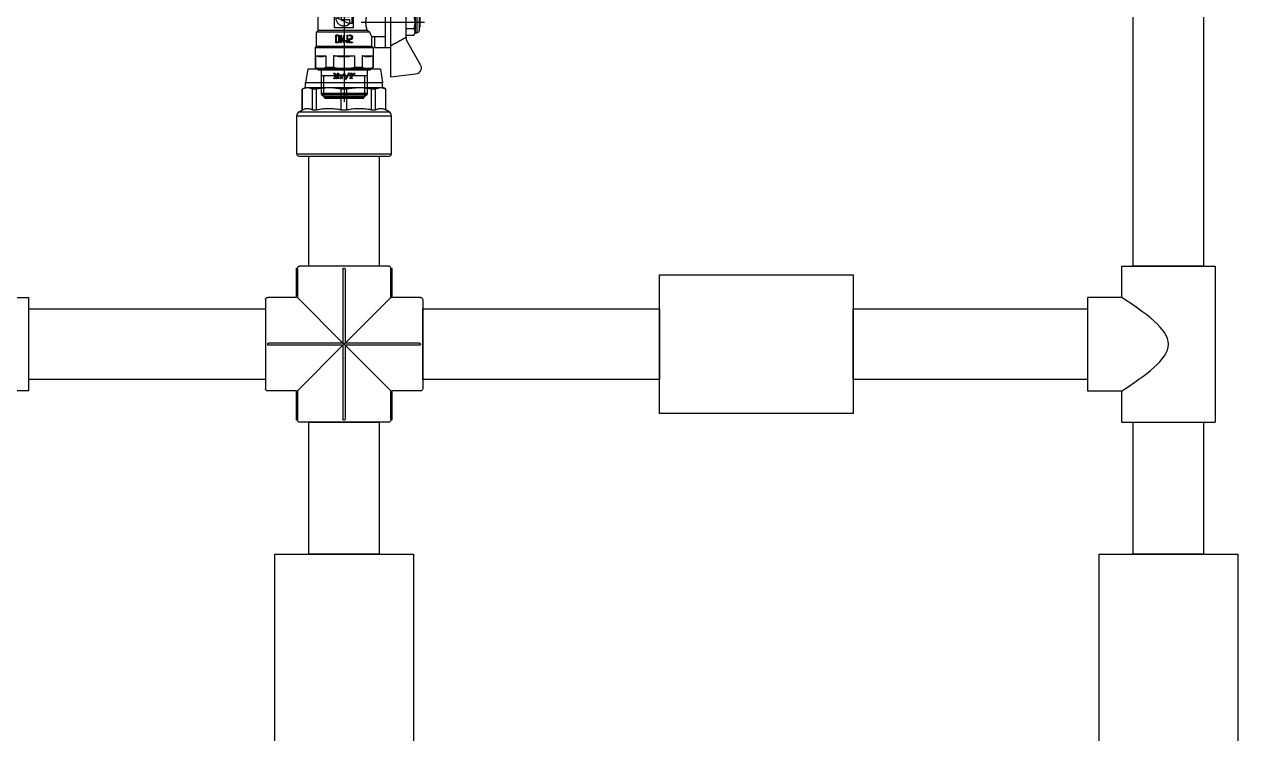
# Model space of a CAD drawing. Header units: millimetres. Extents: x -5247 to 64230, y -16204 to 29599.
# Drawn here: x 56159 to 56710, y 21059 to 21381 of the extents above; entities that cross this region are included whole.
import ezdxf

# ---------------------------------------------------------------- set-up
doc = ezdxf.new("R2010")
doc.units = ezdxf.units.MM
doc.linetypes.add('K5LT_BASIC', pattern=[0])
for name, color, linetype in [('ОВиК и Водоснабжение', 4, 'Continuous'), ('Системный слой', 7, 'Continuous'), ('Фитинги', 7, 'Continuous')]:
    doc.layers.add(name, color=color, linetype=linetype)

# ---------------------------------------------------------------- blocks, each defined once
blk = doc.blocks.new('VALTEC VTp.731.0.032')
at = {"layer": 'Фитинги', "linetype": 'ByBlock', "lineweight": -2}
for points in [[(-21.25, 56.75), (-21.25, 71), (21.25, 71), (21.25, 0)], [(-21.25, 56.75), (-36.75, 56.75), (-36.75, 14.25), (-21.25, 14.25)], [(-21.25, 56.75), (-36.75, 56.75), (-36.75, 14.25), (-21.25, 14.25)], [(-21.25, 0), (-21.25, 14.25)], [(-21.25, 0), (21.25, 0)]]:
    blk.add_lwpolyline(points, dxfattribs=at)
blk.add_spline([(-21.25, 14.25), (0, 35.5), (-21.25, 56.75)], degree=3, dxfattribs=at)
blk = doc.blocks.new('A$C2FDB5DA8')
at = {"layer": 'Фитинги', "color": 0, "linetype": 'Continuous', "extrusion": (2.22045e-16, 1, -2.22045e-16)}
for p, q in [((-21.75, 34.1), (-21.75, 21.25)), ((-21.35, 34.5), (-21.25, 34.5)), ((-21.24, 34.1), (-21.24, 21.24)), ((20.25, 35.5), (-20.25, 35.5)), ((-0.5, 34.1), (-0.5, 0.5)), ((-0.1, 34.5), (0.1, 34.5)), ((0.5, 34.1), (0.5, 0.5)), ((21.24, 21.24), (21.24, 34.1)), ((21.25, 34.5), (21.35, 34.5)), ((21.75, 34.1), (21.75, 21.25)), ((-35.75, 20.25), (-35.75, -20.25)), ((-21.75, 21.25), (-34.75, 21.25)), ((-0.5, 0.5), (-21.24, 21.24)), ((21.24, 21.24), (0.5, 0.5)), ((34.75, 21.25), (21.75, 21.25)), ((35.75, 20.25), (35.75, -20.25)), ((-34.75, -0.1), (-34.75, 0.1)), ((-0.5, 0.5), (-34.35, 0.5)), ((0, 0), (-0.5, 0.5)), ((-0.5, -0.5), (0, 0)), ((0.5, 0.5), (0, 0)), ((0, 0), (0.5, -0.5)), ((34.35, 0.5), (0.5, 0.5)), ((34.75, 0.1), (34.75, -0.1)), ((-0.5, -0.5), (-34.35, -0.5)), ((-21.24, -21.24), (-0.5, -0.5)), ((-0.5, -0.5), (-0.5, -34.1)), ((0.5, -0.5), (21.24, -21.24)), ((34.35, -0.5), (0.5, -0.5)), ((0.5, -0.5), (0.5, -34.1)), ((-21.75, -21.25), (-34.75, -21.25)), ((-21.75, -21.25), (-21.75, -34.1)), ((-21.24, -21.24), (-21.24, -34.1)), ((21.24, -34.1), (21.24, -21.24)), ((21.75, -21.25), (21.75, -34.1)), ((34.75, -21.25), (21.75, -21.25)), ((-21.25, -34.5), (-21.35, -34.5)), ((20.25, -35.5), (-20.25, -35.5)), ((0.1, -34.5), (-0.1, -34.5)), ((21.35, -34.5), (21.25, -34.5))]:
    blk.add_line(p, q, dxfattribs=at)
at = {"layer": 'Фитинги', "color": 0, "linetype": 'Continuous', "extrusion": (-4.93038e-32, -2.22045e-16, -1)}
for centre, radius, start, end in [((21.35, 34.1), 0.4, 0, 90), ((20.25, 34.5), 1, 0, 90), ((0.1, 34.1), 0.4, 0, 90), ((-0.1, 34.1), 0.4, 90, 180), ((-20.25, 34.5), 1, 90, 180), ((-21.35, 34.1), 0.4, 90, 180), ((34.75, 20.25), 1, 0, 90), ((-34.75, 20.25), 1, 90, 180), ((34.35, 0.1), 0.4, 0, 90), ((-34.35, 0.1), 0.4, 90, 180), ((34.35, -0.1), 0.4, 270, 360), ((-34.35, -0.1), 0.4, 180, 270), ((34.75, -20.25), 1, 270, 360), ((-34.75, -20.25), 1, 180, 270), ((21.35, -34.1), 0.4, 270, 0), ((20.25, -34.5), 1, 270, 0), ((0.1, -34.1), 0.4, 270, 0), ((-0.1, -34.1), 0.4, 180, 270), ((-20.25, -34.5), 1, 180, 270), ((-21.35, -34.1), 0.4, 180, 270)]:
    blk.add_arc(centre, radius, start, end, dxfattribs=at)
at = {"layer": 'Фитинги', "color": 0, "linetype": 'Continuous'}
for points, knots in [([(-21.24, 34.1), (-21.24, 34.15), (-21.24, 34.2), (-21.25, 34.3), (-21.25, 34.34), (-21.25, 34.42), (-21.25, 34.45), (-21.25, 34.49), (-21.25, 34.5), (-21.25, 34.5), (-21.25, 34.5), (-21.25, 34.5)], [0.00991207, 0.00991207, 0.00991207, 0.00991207, 0.02553681, 0.02553681, 0.04116226, 0.04116226, 0.0567881, 0.0567881, 0.06981237, 0.06981237, 0.07292445, 0.07292445, 0.07292445, 0.07292445]), ([(21.24, 34.1), (21.24, 34.15), (21.24, 34.2), (21.25, 34.3), (21.25, 34.34), (21.25, 34.42), (21.25, 34.45), (21.25, 34.49), (21.25, 34.5), (21.25, 34.5), (21.25, 34.5), (21.25, 34.5)], [0.07292445, 0.07292445, 0.07292445, 0.07292445, 0.08854919, 0.08854919, 0.10417464, 0.10417464, 0.11980048, 0.11980048, 0.13282475, 0.13282475, 0.13593683, 0.13593683, 0.13593683, 0.13593683]), ([(-21.24, 21.24), (-21.25, 21.24), (-21.25, 21.24), (-21.25, 21.24), (-21.31, 21.24), (-21.38, 21.24), (-21.5, 21.25), (-21.56, 21.25), (-21.65, 21.25), (-21.69, 21.25), (-21.74, 21.25), (-21.75, 21.25), (-21.75, 21.25)], [0.30077424, 0.30077424, 0.30077424, 0.30077424, 0.30136128, 0.30136128, 0.30136128, 0.32019636, 0.32019636, 0.33903144, 0.33903144, 0.35786652, 0.35786652, 0.3767016, 0.3767016, 0.3767016, 0.3767016]), ([(21.75, 21.25), (21.75, 21.25), (21.74, 21.25), (21.69, 21.25), (21.65, 21.25), (21.56, 21.25), (21.5, 21.25), (21.38, 21.24), (21.31, 21.24), (21.25, 21.24), (21.25, 21.24), (21.25, 21.24), (21.24, 21.24)], [0.22602096, 0.22602096, 0.22602096, 0.22602096, 0.24485604, 0.24485604, 0.26369112, 0.26369112, 0.2825262, 0.2825262, 0.30136128, 0.30136128, 0.30136128, 0.30194833, 0.30194833, 0.30194833, 0.30194833]), ([(-21.75, -21.25), (-21.75, -21.25), (-21.74, -21.25), (-21.69, -21.25), (-21.65, -21.25), (-21.56, -21.25), (-21.5, -21.25), (-21.38, -21.24), (-21.31, -21.24), (-21.25, -21.24), (-21.25, -21.24), (-21.25, -21.24), (-21.24, -21.24)], [0.22602096, 0.22602096, 0.22602096, 0.22602096, 0.24485604, 0.24485604, 0.26369112, 0.26369112, 0.2825262, 0.2825262, 0.30136128, 0.30136128, 0.30136128, 0.30194833, 0.30194833, 0.30194833, 0.30194833]), ([(21.24, -21.24), (21.25, -21.24), (21.25, -21.24), (21.25, -21.24), (21.31, -21.24), (21.38, -21.24), (21.5, -21.25), (21.56, -21.25), (21.65, -21.25), (21.69, -21.25), (21.74, -21.25), (21.75, -21.25), (21.75, -21.25)], [0.30077424, 0.30077424, 0.30077424, 0.30077424, 0.30136128, 0.30136128, 0.30136128, 0.32019636, 0.32019636, 0.33903144, 0.33903144, 0.35786652, 0.35786652, 0.3767016, 0.3767016, 0.3767016, 0.3767016]), ([(-21.24, -34.1), (-21.24, -34.15), (-21.24, -34.2), (-21.25, -34.3), (-21.25, -34.34), (-21.25, -34.42), (-21.25, -34.45), (-21.25, -34.49), (-21.25, -34.5), (-21.25, -34.5), (-21.25, -34.5), (-21.25, -34.5)], [0.07292445, 0.07292445, 0.07292445, 0.07292445, 0.08854919, 0.08854919, 0.10417464, 0.10417464, 0.11980048, 0.11980048, 0.13282475, 0.13282475, 0.13593683, 0.13593683, 0.13593683, 0.13593683]), ([(21.24, -34.1), (21.24, -34.15), (21.24, -34.2), (21.25, -34.3), (21.25, -34.34), (21.25, -34.42), (21.25, -34.45), (21.25, -34.49), (21.25, -34.5), (21.25, -34.5), (21.25, -34.5), (21.25, -34.5)], [0.00991207, 0.00991207, 0.00991207, 0.00991207, 0.02553681, 0.02553681, 0.04116226, 0.04116226, 0.0567881, 0.0567881, 0.06981237, 0.06981237, 0.07292445, 0.07292445, 0.07292445, 0.07292445])]:
    blk.add_open_spline(points, degree=3, knots=knots, dxfattribs=at)
blk = doc.blocks.new('VTp.702.0.03204-1')
at = {"layer": 'Фитинги', "color": 0, "linetype": 'ByBlock', "lineweight": -2}
for p, q in [((-107.22, -40.81), (-107.22, -81.81)), ((-106.22, -39.81), (-88.87, -39.81)), ((-106.22, -39.81), (-106.22, -82.81)), ((-88.87, -39.81), (-88.87, -82.81)), ((-87.14, -40.81), (-86.27, -42.31)), ((-87.14, -40.81), (-87.14, -81.81)), ((-86.27, -42.31), (-76.8, -42.31)), ((-86.27, -42.31), (-86.27, -42.35)), ((-86.27, -42.35), (-76.8, -42.35)), ((-76.8, -42.31), (-76.22, -43.31)), ((-76.8, -42.35), (-76.8, -42.31)), ((-76.22, -44.68), (-76.22, -43.31)), ((-76.22, -43.81), (-73.72, -43.81)), ((-67.72, -44.81), (-73.72, -43.81)), ((-73.72, -43.81), (-73.72, -78.81)), ((-86.27, -47.01), (-76.8, -47.01)), ((-86.27, -47.01), (-86.27, -48.8)), ((-86.27, -48.8), (-76.8, -48.8)), ((-76.8, -48.8), (-76.8, -47.01)), ((-76.22, -54.42), (-76.22, -44.68)), ((-67.72, -77.81), (-67.72, -44.81)), ((-76.22, -68.2), (-76.22, -54.42)), ((-86.27, -60.04), (-76.8, -60.04)), ((-86.27, -60.04), (-86.27, -62.58)), ((-76.8, -62.58), (-76.8, -60.04)), ((-72.01, -56.97), (-72.01, -56.56)), ((-72.01, -59), (-72.01, -58.02)), ((-71.99, -59.66), (-72.01, -59.61)), ((-71.95, -59.7), (-71.99, -59.66)), ((-71.35, -60.01), (-71.95, -59.7)), ((-71.93, -60.32), (-71.35, -60.01)), ((-71.85, -59.5), (-71.15, -59.89)), ((-71.83, -57.92), (-70.46, -58.82)), ((-71.15, -60.14), (-71.83, -60.53)), ((-71.78, -56.97), (-71.78, -56.56)), ((-71.78, -59), (-71.78, -58.21)), ((-70.59, -59.02), (-71.78, -58.21)), ((-71.15, -57.27), (-71.48, -57.27)), ((-71.15, -57.5), (-71.48, -57.5)), ((-71.15, -59.89), (-70.46, -59.5)), ((-70.45, -60.53), (-71.15, -60.14)), ((-70.35, -59.7), (-70.95, -60.01)), ((-70.95, -60.01), (-70.35, -60.32)), ((-70.85, -56.97), (-70.85, -56.89)), ((-70.46, -58.82), (-70.4, -58.86)), ((-70.46, -59.5), (-70.41, -59.48)), ((-70.42, -57.42), (-70.45, -57.41)), ((-70.16, -57.42), (-70.42, -57.42)), ((-70.4, -58.86), (-70.34, -58.88)), ((-70.35, -60.32), (-70.31, -60.36)), ((-70.16, -57.19), (-70.32, -57.19)), ((-70.31, -60.36), (-70.29, -60.42)), ((-70.08, -57.93), (-70.05, -57.93)), ((-69.86, -56.89), (-69.86, -56.56)), ((-69.63, -56.89), (-69.63, -56.56)), ((-86.27, -62.58), (-76.8, -62.58)), ((-69.48, -63.61), (-72.28, -62.29)), ((-72.19, -62.08), (-69.39, -63.4)), ((-72.01, -65.09), (-72.01, -64.1)), ((-69.98, -61.44), (-71.89, -61.44)), ((-69.75, -61.67), (-71.89, -61.67)), ((-71.83, -64), (-70.46, -64.91)), ((-71.78, -65.09), (-71.78, -64.29)), ((-70.59, -65.1), (-71.78, -64.29)), ((-70.46, -64.91), (-70.4, -64.94)), ((-70.4, -64.94), (-70.34, -64.96)), ((-69.98, -61.44), (-70.32, -61.14)), ((-70.17, -60.98), (-69.67, -61.47)), ((-69.78, -65.8), (-70.11, -65.72)), ((-69.78, -66.13), (-70.11, -66.05)), ((-70.08, -64.01), (-70.05, -64.02)), ((-70.08, -65.49), (-70.05, -65.49)), ((-70.08, -65.82), (-70.05, -65.82)), ((-70.05, -65.49), (-69.72, -65.57)), ((-70.05, -65.82), (-69.72, -65.9)), ((-69.75, -65.81), (-69.78, -65.8)), ((-69.75, -66.14), (-69.78, -66.13)), ((-69.39, -63.4), (-69.35, -63.43)), ((-69.35, -63.43), (-69.32, -63.5)), ((-76.22, -77.94), (-76.22, -68.2)), ((-86.27, -73.82), (-76.8, -73.82)), ((-86.27, -73.82), (-86.27, -75.61)), ((-86.27, -75.61), (-76.8, -75.61)), ((-76.8, -75.61), (-76.8, -73.82)), ((-87.14, -81.81), (-86.27, -80.31)), ((-86.27, -80.27), (-76.8, -80.27)), ((-86.27, -80.27), (-86.27, -80.31)), ((-86.27, -80.31), (-76.8, -80.31)), ((-76.8, -80.31), (-76.22, -79.31)), ((-76.8, -80.31), (-76.8, -80.27)), ((-76.22, -79.31), (-76.22, -77.94)), ((-76.22, -78.81), (-73.72, -78.81)), ((-67.72, -77.81), (-73.72, -78.81)), ((-106.22, -82.81), (-88.87, -82.81))]:
    blk.add_line(p, q, dxfattribs=at)
for centre, radius, start, end in [((-106.22, -40.81), 1, 90, 180), ((-88.87, -41.81), 2, 30, 90), ((-106.22, -81.81), 1, 180, 270), ((-88.87, -80.81), 2, 270, 330)]:
    blk.add_arc(centre, radius, start, end, dxfattribs=at)
for points, knots in [([(-86.27, -47.01), (-86.24, -46.94), (-86.19, -46.82), (-86.05, -46.5), (-85.9, -46.07), (-85.77, -45.52), (-85.7, -45.04), (-85.69, -44.59), (-85.72, -44.15), (-85.8, -43.68), (-85.93, -43.19), (-86.09, -42.74), (-86.22, -42.46), (-86.27, -42.35)], [0, 0, 0, 0, 0.629174, 1.105282, 2.868495, 4.551758, 6.002205, 7.225826, 8.551253, 9.977151, 11.453116, 12.972535, 14, 14, 14, 14]), ([(-76.22, -44.68), (-76.22, -44.49), (-76.24, -44.18), (-76.31, -43.74), (-76.4, -43.39), (-76.55, -42.91), (-76.68, -42.58), (-76.8, -42.35)], [0, 0, 0, 0, 1.955376, 3.127424, 4.573841, 5.573711, 8, 8, 8, 8]), ([(-86.27, -60.04), (-86.24, -59.87), (-86.19, -59.58), (-86.09, -59.07), (-85.97, -58.27), (-85.83, -57.16), (-85.72, -55.79), (-85.69, -54.47), (-85.72, -53.2), (-85.8, -52), (-85.93, -50.82), (-86.09, -49.75), (-86.22, -49.07), (-86.27, -48.8)], [0, 0, 0, 0, 0.629174, 1.105282, 1.916893, 3.653134, 5.243296, 7.000126, 8.551253, 9.977151, 11.453116, 12.972535, 14, 14, 14, 14]), ([(-76.8, -47.01), (-76.69, -46.8), (-76.56, -46.48), (-76.4, -45.99), (-76.29, -45.54), (-76.23, -45.08), (-76.22, -44.79), (-76.22, -44.68)], [0, 0, 0, 0, 2.184391, 3.287624, 5.035739, 6.806701, 8, 8, 8, 8]), ([(-76.22, -54.42), (-76.22, -53.96), (-76.24, -53.22), (-76.31, -52.15), (-76.4, -51.3), (-76.55, -50.16), (-76.68, -49.36), (-76.8, -48.8)], [0, 0, 0, 0, 1.955376, 3.127424, 4.573841, 5.573711, 8, 8, 8, 8]), ([(-76.8, -60.04), (-76.69, -59.53), (-76.56, -58.77), (-76.4, -57.59), (-76.29, -56.51), (-76.23, -55.4), (-76.22, -54.7), (-76.22, -54.42)], [0, 0, 0, 0, 2.184391, 3.287624, 5.035739, 6.806701, 8, 8, 8, 8]), ([(-86.27, -73.82), (-86.24, -73.65), (-86.19, -73.36), (-86.09, -72.85), (-85.97, -72.04), (-85.83, -70.94), (-85.72, -69.57), (-85.69, -68.25), (-85.72, -66.98), (-85.8, -65.78), (-85.93, -64.6), (-86.09, -63.52), (-86.22, -62.85), (-86.27, -62.58)], [0, 0, 0, 0, 0.629174, 1.105282, 1.916893, 3.653134, 5.243296, 7.000126, 8.551253, 9.977151, 11.453116, 12.972535, 14, 14, 14, 14]), ([(-76.22, -68.2), (-76.22, -67.74), (-76.24, -67), (-76.31, -65.92), (-76.4, -65.07), (-76.55, -63.94), (-76.68, -63.14), (-76.8, -62.58)], [0, 0, 0, 0, 1.955376, 3.127424, 4.573841, 5.573711, 8, 8, 8, 8]), ([(-76.8, -73.82), (-76.69, -73.31), (-76.56, -72.55), (-76.4, -71.37), (-76.29, -70.28), (-76.23, -69.18), (-76.22, -68.48), (-76.22, -68.2)], [0, 0, 0, 0, 2.184391, 3.287624, 5.035739, 6.806701, 8, 8, 8, 8]), ([(-86.27, -80.27), (-86.24, -80.2), (-86.19, -80.08), (-86.05, -79.76), (-85.9, -79.33), (-85.77, -78.78), (-85.7, -78.3), (-85.69, -77.85), (-85.72, -77.41), (-85.8, -76.94), (-85.93, -76.45), (-86.09, -76), (-86.22, -75.72), (-86.27, -75.61)], [0, 0, 0, 0, 0.629174, 1.105282, 2.868495, 4.551758, 6.002205, 7.225826, 8.551253, 9.977151, 11.453116, 12.972535, 14, 14, 14, 14]), ([(-76.22, -77.94), (-76.22, -77.75), (-76.24, -77.44), (-76.31, -77), (-76.4, -76.64), (-76.55, -76.17), (-76.68, -75.84), (-76.8, -75.61)], [0, 0, 0, 0, 1.955376, 3.127424, 4.573841, 5.573711, 8, 8, 8, 8]), ([(-76.8, -80.27), (-76.69, -80.06), (-76.56, -79.74), (-76.4, -79.25), (-76.29, -78.8), (-76.23, -78.34), (-76.22, -78.05), (-76.22, -77.94)], [0, 0, 0, 0, 2.184391, 3.287624, 5.035739, 6.806701, 8, 8, 8, 8])]:
    blk.add_open_spline(points, degree=3, knots=knots, dxfattribs=at)
for points in [[(-71.97, -56.48), (-72.01, -56.51), (-72.01, -56.56)], [(-72.01, -56.97), (-72.01, -57.19), (-71.85, -57.35)], [(-71.97, -57.93), (-72.01, -57.97), (-72.01, -58.02)], [(-72.01, -59), (-72.01, -59.06), (-71.97, -59.09)], [(-71.97, -59.52), (-72.01, -59.55), (-72.01, -59.61)], [(-71.93, -60.32), (-72.01, -60.36), (-72.01, -60.42)], [(-72.01, -60.42), (-72.01, -60.47), (-71.98, -60.51)], [(-71.98, -60.51), (-71.94, -60.54), (-71.89, -60.54)], [(-71.89, -56.44), (-71.94, -56.44), (-71.97, -56.48)], [(-71.88, -57.9), (-71.93, -57.9), (-71.97, -57.93)], [(-71.97, -59.09), (-71.93, -59.12), (-71.89, -59.12)], [(-71.89, -59.48), (-71.94, -59.48), (-71.97, -59.52)], [(-71.82, -56.47), (-71.86, -56.44), (-71.89, -56.44)], [(-71.89, -59.12), (-71.85, -59.12), (-71.81, -59.08)], [(-71.85, -59.5), (-71.86, -59.48), (-71.89, -59.48)], [(-71.89, -60.54), (-71.86, -60.54), (-71.83, -60.53)], [(-71.83, -57.92), (-71.85, -57.9), (-71.88, -57.9)], [(-71.85, -57.35), (-71.7, -57.5), (-71.48, -57.5)], [(-71.78, -56.56), (-71.78, -56.5), (-71.82, -56.47)], [(-71.81, -59.08), (-71.78, -59.05), (-71.78, -59)], [(-71.69, -57.18), (-71.78, -57.1), (-71.78, -56.97)], [(-71.48, -57.27), (-71.6, -57.27), (-71.69, -57.18)], [(-70.94, -57.18), (-71.03, -57.27), (-71.15, -57.27)], [(-71.15, -57.5), (-71, -57.5), (-70.87, -57.42)], [(-70.85, -56.97), (-70.85, -57.1), (-70.94, -57.18)], [(-70.87, -57.42), (-70.74, -57.34), (-70.7, -57.24)], [(-70.82, -56.8), (-70.85, -56.84), (-70.85, -56.89)], [(-70.74, -56.77), (-70.78, -56.77), (-70.82, -56.8)], [(-70.67, -56.8), (-70.71, -56.77), (-70.74, -56.77)], [(-70.7, -57.24), (-70.65, -57.32), (-70.55, -57.37)], [(-70.62, -56.89), (-70.62, -56.83), (-70.67, -56.8)], [(-70.54, -57.1), (-70.62, -57.01), (-70.62, -56.89)], [(-70.59, -59.02), (-70.48, -59.08), (-70.4, -59.11)], [(-70.55, -57.37), (-70.5, -57.4), (-70.45, -57.41)], [(-70.32, -57.19), (-70.45, -57.19), (-70.54, -57.1)], [(-70.45, -60.53), (-70.43, -60.54), (-70.4, -60.54)], [(-70.33, -59.52), (-70.36, -59.48), (-70.41, -59.48)], [(-70.4, -59.11), (-70.32, -59.14), (-70.23, -59.14)], [(-70.4, -60.54), (-70.36, -60.54), (-70.32, -60.51)], [(-70.35, -59.7), (-70.29, -59.67), (-70.29, -59.61)], [(-70.23, -58.9), (-70.29, -58.9), (-70.34, -58.88)], [(-70.29, -59.61), (-70.29, -59.55), (-70.33, -59.52)], [(-70.32, -60.51), (-70.29, -60.47), (-70.29, -60.42)], [(-69.98, -58.78), (-70.08, -58.9), (-70.23, -58.9)], [(-70.23, -59.14), (-69.98, -59.14), (-69.86, -58.94)], [(-70.17, -57.96), (-70.2, -58), (-70.2, -58.05)], [(-70.2, -58.05), (-70.2, -58.09), (-70.18, -58.11)], [(-70.18, -58.11), (-70.16, -58.14), (-70.13, -58.15)], [(-70.08, -57.93), (-70.14, -57.93), (-70.17, -57.96)], [(-69.95, -57.1), (-70.04, -57.19), (-70.16, -57.19)], [(-70.16, -57.42), (-69.94, -57.42), (-69.79, -57.27)], [(-70.13, -58.15), (-69.98, -58.21), (-69.93, -58.3)], [(-69.73, -58.16), (-69.84, -58.01), (-70.05, -57.93)], [(-69.9, -58.64), (-69.93, -58.72), (-69.98, -58.78)], [(-69.86, -56.89), (-69.86, -57.02), (-69.95, -57.1)], [(-69.93, -58.3), (-69.87, -58.39), (-69.87, -58.49)], [(-69.87, -58.49), (-69.87, -58.57), (-69.9, -58.64)], [(-69.83, -56.48), (-69.86, -56.51), (-69.86, -56.56)], [(-69.86, -58.94), (-69.63, -58.73), (-69.63, -58.49)], [(-69.75, -56.44), (-69.79, -56.44), (-69.83, -56.48)], [(-69.79, -57.27), (-69.63, -57.11), (-69.63, -56.89)], [(-69.68, -56.47), (-69.72, -56.44), (-69.75, -56.44)], [(-69.63, -58.49), (-69.63, -58.3), (-69.73, -58.16)], [(-69.63, -56.56), (-69.63, -56.5), (-69.68, -56.47)], [(-72.32, -62.1), (-72.35, -62.14), (-72.35, -62.19)], [(-72.35, -62.19), (-72.35, -62.23), (-72.33, -62.25)], [(-72.33, -62.25), (-72.32, -62.28), (-72.28, -62.29)], [(-72.24, -62.07), (-72.29, -62.07), (-72.32, -62.1)], [(-72.19, -62.08), (-72.21, -62.07), (-72.24, -62.07)], [(-71.98, -61.48), (-72.01, -61.53), (-72.01, -61.55)], [(-72.01, -61.55), (-72.01, -61.6), (-71.98, -61.64)], [(-71.97, -64.02), (-72.01, -64.06), (-72.01, -64.1)], [(-72.01, -65.09), (-72.01, -65.14), (-71.97, -65.17)], [(-71.89, -61.44), (-71.95, -61.44), (-71.98, -61.48)], [(-71.98, -61.64), (-71.94, -61.67), (-71.89, -61.67)], [(-71.88, -63.99), (-71.93, -63.99), (-71.97, -64.02)], [(-71.97, -65.17), (-71.93, -65.2), (-71.89, -65.2)], [(-71.89, -65.2), (-71.85, -65.2), (-71.81, -65.17)], [(-71.83, -64), (-71.85, -63.99), (-71.88, -63.99)], [(-71.81, -65.17), (-71.78, -65.13), (-71.78, -65.09)], [(-70.59, -65.1), (-70.48, -65.17), (-70.4, -65.19)], [(-70.4, -65.19), (-70.32, -65.22), (-70.23, -65.22)], [(-70.32, -60.98), (-70.36, -61.01), (-70.36, -61.06)], [(-70.36, -61.06), (-70.36, -61.11), (-70.32, -61.14)], [(-70.23, -64.98), (-70.29, -64.98), (-70.34, -64.96)], [(-70.24, -60.95), (-70.29, -60.95), (-70.32, -60.98)], [(-70.17, -60.98), (-70.22, -60.95), (-70.24, -60.95)], [(-69.98, -64.86), (-70.08, -64.98), (-70.23, -64.98)], [(-70.23, -65.22), (-69.98, -65.22), (-69.86, -65.03)], [(-70.17, -64.05), (-70.2, -64.09), (-70.2, -64.14)], [(-70.2, -64.14), (-70.2, -64.17), (-70.18, -64.2)], [(-70.16, -65.52), (-70.19, -65.56), (-70.19, -65.61)], [(-70.19, -65.61), (-70.19, -65.65), (-70.17, -65.67)], [(-70.16, -65.85), (-70.19, -65.89), (-70.19, -65.94)], [(-70.19, -65.94), (-70.19, -65.98), (-70.17, -66)], [(-70.18, -64.2), (-70.16, -64.23), (-70.13, -64.24)], [(-70.08, -64.01), (-70.14, -64.01), (-70.17, -64.05)], [(-70.17, -65.67), (-70.15, -65.7), (-70.11, -65.72)], [(-70.17, -66), (-70.15, -66.03), (-70.11, -66.05)], [(-70.08, -65.49), (-70.11, -65.49), (-70.16, -65.52)], [(-70.08, -65.82), (-70.11, -65.82), (-70.16, -65.85)], [(-70.13, -64.24), (-69.98, -64.3), (-69.93, -64.39)], [(-69.73, -64.25), (-69.84, -64.09), (-70.05, -64.02)], [(-69.9, -64.73), (-69.93, -64.8), (-69.98, -64.86)], [(-69.93, -64.39), (-69.87, -64.48), (-69.87, -64.58)], [(-69.87, -64.58), (-69.87, -64.65), (-69.9, -64.73)], [(-69.86, -65.03), (-69.63, -64.82), (-69.63, -64.57)], [(-69.75, -61.67), (-69.7, -61.67), (-69.66, -61.63)], [(-69.75, -65.81), (-69.7, -65.81), (-69.66, -65.77)], [(-69.75, -66.14), (-69.7, -66.14), (-69.66, -66.1)], [(-69.63, -64.57), (-69.63, -64.39), (-69.73, -64.25)], [(-69.66, -65.62), (-69.68, -65.59), (-69.72, -65.57)], [(-69.66, -65.95), (-69.68, -65.92), (-69.72, -65.9)], [(-69.63, -61.55), (-69.63, -61.5), (-69.67, -61.47)], [(-69.66, -61.63), (-69.63, -61.6), (-69.63, -61.55)], [(-69.63, -65.69), (-69.63, -65.65), (-69.66, -65.62)], [(-69.66, -65.77), (-69.63, -65.73), (-69.63, -65.69)], [(-69.63, -66.02), (-69.63, -65.98), (-69.66, -65.95)], [(-69.66, -66.1), (-69.63, -66.06), (-69.63, -66.02)], [(-69.48, -63.61), (-69.46, -63.63), (-69.43, -63.63)], [(-69.43, -63.63), (-69.38, -63.63), (-69.35, -63.59)], [(-69.35, -63.59), (-69.32, -63.56), (-69.32, -63.5)]]:
    blk.add_open_spline(points, degree=2, dxfattribs=at)
blk = doc.blocks.new('U148')
at = {"layer": 'Системный слой', "color": 150, "linetype": 'K5LT_BASIC', "lineweight": 60, "true_color": 0x0080ff}
for p, q in [((520.66, 220.43), (520.66, 208.43)), ((520.66, 208.43), (520.66, 196.43))]:
    blk.add_line(p, q, dxfattribs=at)
blk = doc.blocks.new('U149')
at = {"layer": 'Системный слой', "color": 150, "linetype": 'K5LT_BASIC', "lineweight": 60, "true_color": 0x0080ff}
for p, q in [((507.86, 208.43), (507.86, 217.41)), ((507.86, 199.45), (507.86, 208.43))]:
    blk.add_line(p, q, dxfattribs=at)
blk = doc.blocks.new('U150')
at = {"layer": 'Системный слой', "color": 150, "linetype": 'K5LT_BASIC', "lineweight": 60, "true_color": 0x0080ff}
for p, q in [((509.36, 208.43), (509.36, 218.91)), ((509.36, 197.95), (509.36, 208.43))]:
    blk.add_line(p, q, dxfattribs=at)
blk = doc.blocks.new('VT.806.N.0404-1')
at = {"layer": 'Фитинги', "color": 0, "linetype": 'ByBlock', "lineweight": -2}
for p, q in [((86.49, 32.05), (86.49, 60.85)), ((62.92, 56.7), (61.49, 45.55)), ((78.49, 52.55), (67.39, 58.92)), ((80.72, 55.96), (81.74, 56.55)), ((80.72, 52.55), (80.72, 55.96)), ((81.74, 56.55), (81.74, 57.35)), ((91.24, 57.35), (81.74, 57.35)), ((91.24, 56.55), (81.74, 56.55)), ((90.24, 58.35), (82.74, 58.35)), ((83.61, 52.55), (83.61, 55.96)), ((83.99, 58.35), (84.49, 58.85)), ((84.49, 58.85), (88.49, 58.85)), ((88.99, 58.35), (88.49, 58.85)), ((89.38, 52.55), (89.38, 55.96)), ((91.24, 56.55), (91.24, 57.35)), ((92.27, 55.96), (91.24, 56.55)), ((92.27, 52.55), (92.27, 55.96)), ((105.6, 58.92), (94.49, 52.55)), ((111.49, 45.55), (110.06, 56.7)), ((79.72, 52.55), (78.49, 52.55)), ((79.72, 52.55), (93.27, 52.55)), ((94.49, 52.55), (93.27, 52.55)), ((61.49, 45.55), (75.81, 45.55)), ((74.99, 43.05), (74.99, 45.55)), ((75.81, 45.55), (97.18, 45.55)), ((97.18, 45.55), (111.49, 45.55)), ((97.99, 43.05), (97.99, 45.55)), ((74.99, 38.05), (74.99, 43.05)), ((74.99, 43.05), (97.99, 43.05)), ((79.99, 38.05), (79.99, 43.05)), ((92.99, 38.05), (92.99, 43.05)), ((97.99, 38.05), (97.99, 43.05)), ((53.89, 34.73), (52.39, 33.23)), ((53.89, 33.57), (52.73, 33.57)), ((65.19, 34.73), (53.89, 34.73)), ((62.39, 33.57), (53.89, 33.57)), ((62.39, 24.25), (62.39, 34.73)), ((65.89, 37.45), (65.19, 36.25)), ((74.99, 37.45), (65.89, 37.45)), ((65.89, 37.45), (65.89, 37.3)), ((71.29, 37.3), (65.89, 37.3)), ((71.29, 32.51), (71.29, 37.3)), ((79.99, 38.05), (74.99, 38.05)), ((75.59, 36.85), (74.99, 37.45)), ((74.99, 29.04), (74.99, 37.45)), ((75.59, 11.65), (75.59, 36.85)), ((75.59, 36.85), (79.99, 36.85)), ((79.99, 36.85), (79.99, 38.05)), ((81.99, 35.95), (81.99, 11.65)), ((82.84, 34.7), (82.84, 12.5)), ((97.99, 38.05), (92.99, 38.05)), ((92.99, 36), (92.99, 38.05)), ((92.99, 36), (93.99, 36)), ((93.99, 36), (93.99, 12.5)), ((93.99, 36), (95.34, 34.65)), ((95.34, 34.65), (95.34, 13.85)), ((95.34, 34.65), (97.99, 34.65)), ((97.99, 34.65), (97.99, 13.85)), ((112.07, 37.46), (111.49, 36.45)), ((111.49, 36.45), (111.49, 35.53)), ((111.49, 35.53), (111.49, 28.92)), ((112.07, 37.46), (126.91, 37.46)), ((112.07, 33.59), (126.91, 33.59)), ((126.91, 37.46), (127.49, 36.45)), ((127.49, 35.53), (127.49, 36.45)), ((127.49, 28.92), (127.49, 35.53)), ((71.29, 32.51), (65.89, 32.51)), ((65.89, 32.51), (65.89, 29.04)), ((71.29, 29.04), (65.89, 29.04)), ((71.29, 19.46), (71.29, 29.04)), ((74.99, 11.05), (74.99, 29.04)), ((77.18, 27.86), (77.18, 26.66)), ((77.52, 27.86), (77.52, 26.83)), ((79.4, 28.03), (79.88, 28.03)), ((79.4, 27.69), (79.88, 27.69)), ((84.05, 28.55), (92.65, 28.55)), ((84.05, 28.55), (84.05, 19.96)), ((85.96, 27.88), (85.96, 26.83)), ((85.96, 27.88), (90.74, 27.88)), ((90.74, 27.88), (90.74, 26.83)), ((92.65, 28.55), (92.65, 19.96)), ((97.99, 32.45), (111.49, 32.45)), ((111.49, 28.92), (111.49, 19.59)), ((127.49, 19.59), (127.49, 28.92)), ((127.99, 24.25), (50.39, 24.25)), ((62.39, 13.78), (62.39, 24.25)), ((77.23, 25.68), (77.96, 24.96)), ((79.88, 24.14), (77.33, 23.02)), ((77.35, 26.49), (78.8, 26.49)), ((77.35, 25.98), (80.48, 25.98)), ((77.35, 24.48), (80.48, 24.48)), ((77.35, 24.14), (79.88, 24.14)), ((77.35, 22.69), (80.48, 22.69)), ((77.52, 26.83), (78.63, 26.83)), ((77.69, 25.63), (80.48, 25.63)), ((77.69, 25.63), (78.19, 25.2)), ((80.56, 24.16), (77.95, 23.03)), ((77.95, 23.03), (80.48, 23.03)), ((77.95, 22.26), (79.88, 22.26)), ((78.63, 27.26), (78.63, 26.83)), ((78.97, 27.26), (78.97, 26.66)), ((80.31, 27.26), (80.31, 26.66)), ((80.63, 24.22), (80.56, 24.16)), ((80.65, 24.3), (80.63, 24.22)), ((80.65, 27.26), (80.65, 26.66)), ((85.73, 26.77), (88.35, 21.16)), ((85.96, 26.83), (87.68, 26.83)), ((87.68, 26.83), (87.68, 23)), ((87.68, 23), (89.02, 23)), ((90.96, 26.77), (88.35, 21.16)), ((89.02, 26.83), (89.02, 23)), ((89.02, 26.83), (90.74, 26.83)), ((112.07, 24.25), (126.91, 24.25)), ((71.29, 19.46), (65.89, 19.46)), ((65.89, 19.46), (65.89, 16)), ((77.18, 21.48), (77.18, 20.64)), ((77.35, 20.47), (80.48, 20.47)), ((77.52, 21.48), (77.52, 20.81)), ((77.52, 20.81), (80.31, 20.81)), ((77.95, 21.91), (79.88, 21.91)), ((80.31, 21.48), (80.31, 20.81)), ((80.65, 21.48), (80.65, 20.64)), ((84.05, 19.96), (92.65, 19.96)), ((111.49, 19.59), (111.49, 12.98)), ((127.49, 12.98), (127.49, 19.59)), ((53.89, 13.78), (52.39, 15.28)), ((53.89, 14.94), (52.73, 14.94)), ((62.39, 14.94), (53.89, 14.94)), ((65.19, 13.78), (53.89, 13.78)), ((65.89, 11.05), (65.19, 12.25)), ((71.29, 16), (65.89, 16)), ((71.29, 11.21), (65.89, 11.21)), ((65.89, 11.21), (65.89, 11.05)), ((74.99, 11.05), (65.89, 11.05)), ((71.29, 11.21), (71.29, 16)), ((75.59, 11.65), (74.99, 11.05)), ((75.59, 11.65), (81.99, 11.65)), ((81.99, 11.65), (82.84, 12.5)), ((82.84, 12.5), (93.99, 12.5)), ((93.99, 12.5), (95.34, 13.85)), ((95.34, 13.85), (97.99, 13.85)), ((97.99, 16.05), (111.49, 16.05)), ((111.49, 12.98), (111.49, 12.05)), ((112.07, 11.05), (111.49, 12.05)), ((112.07, 14.92), (126.91, 14.92)), ((112.07, 11.05), (126.91, 11.05)), ((126.91, 11.05), (127.49, 12.05)), ((127.49, 12.05), (127.49, 12.98))]:
    blk.add_line(p, q, dxfattribs=at)
for centre, radius, start, end in [((65.9, 56.32), 3, 60.1729, 172.6942), ((82.74, 57.35), 1, 90, 180), ((90.24, 57.35), 1, 0, 90), ((107.09, 56.32), 3, 7.3058, 119.8271), ((88.35, 24.25), 3.63, 136.099, 43.901)]:
    blk.add_arc(centre, radius, start, end, dxfattribs=at)
for points, knots in [([(83.61, 55.96), (83.42, 56.07), (83.13, 56.21), (82.74, 56.34), (82.45, 56.4), (82.18, 56.42), (81.92, 56.4), (81.67, 56.36), (81.38, 56.28), (81.07, 56.15), (80.84, 56.03), (80.72, 55.96)], [0, 0, 0, 0, 2.363343, 3.679984, 4.819009, 6.030692, 6.994455, 8.015309, 9.073356, 10.519039, 12, 12, 12, 12]), ([(89.38, 55.96), (89.11, 56.04), (88.52, 56.19), (87.89, 56.31), (87.48, 56.35), (87.34, 56.37), (87.2, 56.38), (87.01, 56.4), (86.82, 56.4), (86.63, 56.41), (86.49, 56.41), (86.36, 56.41), (86.17, 56.4), (85.94, 56.39), (85.66, 56.37), (85.41, 56.34), (85.17, 56.31), (84.87, 56.26), (84.5, 56.19), (84.05, 56.09), (83.76, 56.01), (83.61, 55.96)], [0, 0, 0, 0, 2.580604, 5.605462, 5.946141, 6.394973, 6.843805, 7.292637, 8.152441, 8.582344, 9.012246, 9.438094, 9.863942, 10.715638, 11.567334, 12.41903, 13.104699, 13.790368, 15.161706, 16.593099, 18.024492, 18.024492, 18.024492, 18.024492]), ([(92.27, 55.96), (92.08, 56.07), (91.79, 56.21), (91.4, 56.34), (91.11, 56.4), (90.84, 56.42), (90.58, 56.4), (90.33, 56.36), (90.04, 56.28), (89.73, 56.15), (89.5, 56.03), (89.38, 55.96)], [0, 0, 0, 0, 2.363335, 3.679977, 4.819005, 6.030691, 6.994455, 8.015311, 9.073356, 10.519033, 12, 12, 12, 12]), ([(79.72, 52.55), (79.46, 52.12), (78.9, 51.15), (77.96, 49.5), (76.92, 47.61), (76.18, 46.24), (75.81, 45.55)], [0, 0, 0, 0, 3.80171, 8.363762, 14.181881, 20, 20, 20, 20]), ([(93.27, 52.55), (93.53, 52.12), (94.09, 51.15), (95.02, 49.5), (96.07, 47.61), (96.81, 46.24), (97.18, 45.55)], [0, 0, 0, 0, 3.80171, 8.363762, 14.181881, 20, 20, 20, 20]), ([(65.89, 37.3), (65.81, 37.12), (65.68, 36.77), (65.53, 36.25), (65.43, 35.76), (65.37, 35.3), (65.36, 34.86), (65.38, 34.42), (65.44, 33.96), (65.56, 33.43), (65.71, 32.94), (65.84, 32.62), (65.89, 32.51)], [0, 0, 0, 0, 1.53917, 2.851918, 4.244868, 5.464087, 6.624245, 7.808261, 8.963768, 10.405127, 12.062068, 13, 13, 13, 13]), ([(71.29, 37.3), (71.18, 37.04), (71.04, 36.64), (70.91, 36.15), (70.84, 35.78), (70.79, 35.38), (70.77, 34.91), (70.79, 34.44), (70.85, 33.95), (70.97, 33.4), (71.13, 32.91), (71.26, 32.6), (71.29, 32.51)], [0, 0, 0, 0, 2.150051, 3.288443, 3.968484, 5.168935, 6.499932, 7.801312, 8.945798, 10.445785, 12.276571, 13, 13, 13, 13]), ([(79.99, 36.85), (79.99, 36.85), (80.01, 36.85), (80.08, 36.81), (80.21, 36.74), (80.46, 36.62), (80.82, 36.45), (81.34, 36.21), (81.75, 36.04), (81.99, 35.95)], [0, 0, 0, 0, 1.15595, 2.007178, 3.250104, 4.54925, 6.414719, 8.012136, 10, 10, 10, 10]), ([(81.99, 35.95), (82.15, 35.73), (82.43, 35.32), (82.71, 34.89), (82.84, 34.7)], [0, 0, 0, 0, 2.768391, 5, 5, 5, 5]), ([(92.99, 36), (92.99, 36), (92.98, 36), (92.91, 35.96), (92.79, 35.89), (92.6, 35.79), (92.38, 35.68), (92.16, 35.57), (91.87, 35.42), (91.43, 35.21), (90.8, 34.94), (90.19, 34.71), (89.62, 34.53), (89.25, 34.42), (88.8, 34.31), (88.37, 34.22), (87.88, 34.14), (87.42, 34.08), (86.97, 34.05), (86.49, 34.04), (86.01, 34.05), (85.56, 34.08), (85.12, 34.14), (84.71, 34.2), (84.14, 34.32), (83.52, 34.48), (83.04, 34.63), (82.84, 34.7)], [0, 0, 0, 0, 1.162249, 1.969685, 3.181322, 4.701908, 5.641212, 6.491484, 7.544228, 9.009803, 10.949011, 12.992027, 13.652523, 14.995049, 15.488253, 16.612411, 17.688544, 18.504454, 19.337261, 20.320024, 21.31248, 22.13944, 22.966415, 23.954719, 24.615753, 26.550959, 28, 28, 28, 28]), ([(112.07, 37.46), (111.98, 37.3), (111.82, 36.99), (111.65, 36.54), (111.54, 36.11), (111.5, 35.78), (111.49, 35.58), (111.49, 35.53)], [0, 0, 0, 0, 2.027485, 3.884651, 5.578238, 7.309001, 8, 8, 8, 8]), ([(111.49, 35.53), (111.49, 35.39), (111.51, 35.11), (111.59, 34.72), (111.75, 34.21), (111.93, 33.84), (112.07, 33.59)], [0, 0, 0, 0, 1.487804, 2.922506, 4.259103, 7, 7, 7, 7]), ([(112.07, 33.59), (111.98, 33.2), (111.82, 32.46), (111.65, 31.37), (111.54, 30.34), (111.5, 29.53), (111.49, 29.06), (111.49, 28.92)], [0, 0, 0, 0, 2.027526, 3.884716, 5.578286, 7.309015, 8, 8, 8, 8]), ([(127.49, 35.53), (127.49, 35.66), (127.47, 35.94), (127.4, 36.33), (127.24, 36.84), (127.06, 37.21), (126.91, 37.46)], [0, 0, 0, 0, 1.487804, 2.922506, 4.259103, 7, 7, 7, 7]), ([(126.91, 33.59), (127.01, 33.75), (127.17, 34.06), (127.34, 34.51), (127.45, 34.94), (127.49, 35.27), (127.49, 35.47), (127.49, 35.53)], [0, 0, 0, 0, 2.027485, 3.884651, 5.578238, 7.309001, 8, 8, 8, 8]), ([(127.49, 28.92), (127.49, 29.26), (127.47, 29.91), (127.4, 30.77), (127.28, 31.74), (127.13, 32.65), (126.97, 33.35), (126.91, 33.59)], [0, 0, 0, 0, 1.700347, 3.340006, 4.367828, 6.718512, 8, 8, 8, 8]), ([(65.89, 29.04), (65.85, 28.9), (65.78, 28.52), (65.65, 27.78), (65.51, 26.84), (65.42, 25.87), (65.38, 25.03), (65.37, 24.51), (65.37, 24.25)], [0, 0, 0, 0, 1.188129, 2.970322, 5.940643, 8.554957, 10.565947, 12.576936, 12.576936, 12.576936, 12.576936]), ([(71.29, 29.04), (71.21, 28.64), (71.04, 27.74), (70.87, 26.42), (70.76, 24.86), (70.77, 23.48), (70.86, 22.2), (70.97, 21.28), (71.11, 20.37), (71.23, 19.76), (71.29, 19.46)], [0, 0, 0, 0, 5.407981, 11.897558, 17.36745, 25.86343, 29.925254, 33.987078, 37.993539, 42, 42, 42, 42]), ([(111.49, 28.92), (111.49, 28.59), (111.51, 27.93), (111.58, 27.08), (111.7, 26.1), (111.86, 25.2), (112.01, 24.5), (112.07, 24.25)], [0, 0, 0, 0, 1.700338, 3.339998, 4.367825, 6.71853, 8, 8, 8, 8]), ([(126.91, 24.25), (127.01, 24.64), (127.17, 25.39), (127.34, 26.47), (127.45, 27.5), (127.49, 28.31), (127.49, 28.79), (127.49, 28.92)], [0, 0, 0, 0, 2.027485, 3.884651, 5.578238, 7.309001, 8, 8, 8, 8]), ([(65.37, 24.25), (65.37, 23.95), (65.38, 23.33), (65.44, 22.36), (65.56, 21.29), (65.72, 20.31), (65.84, 19.69), (65.89, 19.46)], [0, 0, 0, 0, 2.414824, 4.829648, 7.566175, 10.801376, 12.576936, 12.576936, 12.576936, 12.576936]), ([(112.07, 24.25), (111.98, 23.87), (111.82, 23.12), (111.65, 22.03), (111.54, 21), (111.5, 20.2), (111.49, 19.72), (111.49, 19.59)], [0, 0, 0, 0, 2.027526, 3.884716, 5.578286, 7.309015, 8, 8, 8, 8]), ([(127.49, 19.59), (127.49, 19.92), (127.47, 20.58), (127.4, 21.43), (127.28, 22.41), (127.13, 23.31), (126.97, 24.01), (126.91, 24.25)], [0, 0, 0, 0, 1.700347, 3.340007, 4.367828, 6.718512, 8, 8, 8, 8]), ([(111.49, 19.59), (111.49, 19.25), (111.51, 18.59), (111.58, 17.74), (111.7, 16.76), (111.86, 15.86), (112.01, 15.16), (112.07, 14.92)], [0, 0, 0, 0, 1.700338, 3.339998, 4.367825, 6.71853, 8, 8, 8, 8]), ([(126.91, 14.92), (127.01, 15.3), (127.17, 16.05), (127.34, 17.14), (127.45, 18.17), (127.49, 18.97), (127.49, 19.45), (127.49, 19.59)], [0, 0, 0, 0, 2.027485, 3.884651, 5.578238, 7.309001, 8, 8, 8, 8]), ([(65.89, 16), (65.81, 15.81), (65.68, 15.46), (65.53, 14.94), (65.43, 14.46), (65.37, 13.99), (65.36, 13.55), (65.38, 13.12), (65.44, 12.65), (65.56, 12.13), (65.71, 11.64), (65.84, 11.32), (65.89, 11.21)], [0, 0, 0, 0, 1.53917, 2.851918, 4.244868, 5.464087, 6.624245, 7.808261, 8.963768, 10.405127, 12.062068, 13, 13, 13, 13]), ([(71.29, 16), (71.18, 15.74), (71.04, 15.34), (70.91, 14.85), (70.84, 14.48), (70.79, 14.08), (70.77, 13.61), (70.79, 13.14), (70.85, 12.65), (70.97, 12.1), (71.13, 11.6), (71.26, 11.29), (71.29, 11.21)], [0, 0, 0, 0, 2.150051, 3.288443, 3.968484, 5.168935, 6.499932, 7.801312, 8.945798, 10.445785, 12.276571, 13, 13, 13, 13]), ([(112.07, 14.92), (111.98, 14.76), (111.82, 14.45), (111.65, 14), (111.54, 13.57), (111.5, 13.24), (111.49, 13.04), (111.49, 12.98)], [0, 0, 0, 0, 2.027485, 3.884651, 5.578238, 7.309001, 8, 8, 8, 8]), ([(111.49, 12.98), (111.49, 12.84), (111.51, 12.57), (111.59, 12.18), (111.75, 11.67), (111.93, 11.3), (112.07, 11.05)], [0, 0, 0, 0, 1.487804, 2.922506, 4.259103, 7, 7, 7, 7]), ([(127.49, 12.98), (127.49, 13.12), (127.47, 13.39), (127.4, 13.79), (127.24, 14.3), (127.06, 14.67), (126.91, 14.92)], [0, 0, 0, 0, 1.487804, 2.922506, 4.259103, 7, 7, 7, 7]), ([(126.91, 11.05), (127.01, 11.21), (127.17, 11.52), (127.34, 11.97), (127.45, 12.4), (127.49, 12.73), (127.49, 12.93), (127.49, 12.98)], [0, 0, 0, 0, 2.027485, 3.884651, 5.578238, 7.309001, 8, 8, 8, 8])]:
    blk.add_open_spline(points, degree=3, knots=knots, dxfattribs=at)
for points in [[(77.23, 27.98), (77.18, 27.92), (77.18, 27.86)], [(77.35, 28.03), (77.29, 28.03), (77.23, 27.98)], [(77.46, 27.99), (77.41, 28.03), (77.35, 28.03)], [(77.52, 27.86), (77.52, 27.94), (77.46, 27.99)], [(78.85, 27.8), (78.63, 27.58), (78.63, 27.26)], [(79.4, 28.03), (79.08, 28.03), (78.85, 27.8)], [(79.09, 27.56), (79.22, 27.69), (79.4, 27.69)], [(80.42, 27.8), (80.19, 28.03), (79.88, 28.03)], [(79.88, 27.69), (80.06, 27.69), (80.19, 27.56)], [(80.65, 27.26), (80.65, 27.58), (80.42, 27.8)], [(77.18, 26.66), (77.18, 26.49), (77.35, 26.49)], [(77.23, 25.92), (77.18, 25.87), (77.18, 25.8)], [(77.18, 25.8), (77.18, 25.73), (77.23, 25.68)], [(77.22, 24.42), (77.18, 24.37), (77.18, 24.31)], [(77.18, 24.31), (77.18, 24.24), (77.24, 24.19)], [(77.2, 22.94), (77.18, 22.9), (77.18, 22.86)], [(77.18, 22.86), (77.18, 22.79), (77.24, 22.74)], [(77.33, 23.02), (77.22, 22.99), (77.2, 22.94)], [(77.35, 24.48), (77.27, 24.48), (77.22, 24.42)], [(77.35, 25.98), (77.28, 25.98), (77.23, 25.92)], [(77.24, 24.19), (77.29, 24.14), (77.35, 24.14)], [(77.24, 22.74), (77.29, 22.69), (77.35, 22.69)], [(77.95, 22.26), (77.63, 22.26), (77.41, 22.03)], [(77.96, 24.96), (78.04, 24.91), (78.07, 24.91)], [(78.07, 24.91), (78.14, 24.91), (78.19, 24.96)], [(78.24, 25.09), (78.24, 25.15), (78.19, 25.2)], [(78.19, 24.96), (78.24, 25.01), (78.24, 25.09)], [(78.8, 26.49), (78.97, 26.49), (78.97, 26.66)], [(78.97, 27.26), (78.97, 27.44), (79.09, 27.56)], [(80.42, 22.03), (80.19, 22.26), (79.88, 22.26)], [(80.19, 27.56), (80.31, 27.44), (80.31, 27.26)], [(80.31, 26.66), (80.31, 26.57), (80.38, 26.53)], [(80.38, 26.53), (80.44, 26.49), (80.48, 26.49)], [(80.48, 26.49), (80.55, 26.49), (80.6, 26.53)], [(80.61, 25.93), (80.56, 25.98), (80.48, 25.98)], [(80.48, 25.63), (80.57, 25.63), (80.62, 25.7)], [(80.6, 24.43), (80.52, 24.48), (80.48, 24.48)], [(80.6, 22.98), (80.56, 23.03), (80.48, 23.03)], [(80.48, 22.69), (80.57, 22.69), (80.62, 22.75)], [(80.6, 26.53), (80.65, 26.58), (80.65, 26.66)], [(80.65, 24.3), (80.65, 24.37), (80.6, 24.43)], [(80.65, 22.86), (80.65, 22.93), (80.6, 22.98)], [(80.65, 25.8), (80.65, 25.88), (80.61, 25.93)], [(80.62, 25.7), (80.65, 25.77), (80.65, 25.8)], [(80.62, 22.75), (80.65, 22.83), (80.65, 22.86)], [(77.41, 22.03), (77.18, 21.8), (77.18, 21.48)], [(77.18, 20.64), (77.18, 20.47), (77.35, 20.47)], [(77.65, 21.79), (77.52, 21.66), (77.52, 21.48)], [(77.95, 21.91), (77.78, 21.91), (77.65, 21.79)], [(80.19, 21.78), (80.06, 21.91), (79.88, 21.91)], [(80.31, 21.48), (80.31, 21.65), (80.19, 21.78)], [(80.65, 21.48), (80.65, 21.8), (80.42, 22.03)], [(80.48, 20.47), (80.65, 20.47), (80.65, 20.64)]]:
    blk.add_open_spline(points, degree=2, dxfattribs=at)
for name in ['U149', 'U150', 'U148']:
    blk.add_blockref(name, (-455.47, -184.17), dxfattribs=at)

msp = doc.modelspace()

# ---------------------------------------------------------------- linework, layer by layer
at = {"layer": 'ОВиК и Водоснабжение'}
for points in [[(56663.097, 22079.076), (56695.097, 22079.076), (56694.889, 21271.576), (56662.889, 21271.576)], [(56288.002, 21321.576), (56320.002, 21321.576), (56320.002, 21271.576), (56288.002, 21271.576)], [(56447.445, 21204.576), (56447.445, 21267.576), (56535.445, 21267.576), (56535.445, 21204.576)], [(56160.558, 21220.076), (56160.558, 21252.076), (56268.252, 21252.076), (56268.252, 21220.076)], [(56339.752, 21220.076), (56339.752, 21252.076), (56447.445, 21252.076), (56447.445, 21220.076)], [(56535.445, 21220.076), (56535.445, 21252.076), (56642.139, 21252.076), (56642.139, 21220.076)], [(56288.002, 21200.576), (56320.002, 21200.576), (56320.002, 21140.576), (56288.002, 21140.576)], [(56662.889, 21200.576), (56694.889, 21200.576), (56694.889, 21140.576), (56662.889, 21140.576)], [(56272.502, 21140.576), (56335.502, 21140.576), (56335.502, 21052.576), (56272.502, 21052.576)], [(56647.389, 21140.576), (56710.389, 21140.576), (56710.389, 21052.576), (56647.389, 21052.576)]]:
    msp.add_lwpolyline(points, close=True, dxfattribs=at)

# ---------------------------------------------------------------- block references
at = {"xscale": -1, "rotation": 270}
msp.add_blockref('VT.806.N.0404-1', (56279.748, 21295.883), dxfattribs=at)
at = {"rotation": 90}
msp.add_blockref('VTp.702.0.03204-1', (56242.694, 21428.794), dxfattribs=at)
at = {"color": 0}
msp.add_blockref('A$C2FDB5DA8', (56304.002, 21236.076), dxfattribs=at)
at = {"layer": 'ОВиК и Водоснабжение'}
msp.add_blockref('VALTEC VTp.731.0.032', (56678.889, 21200.576), dxfattribs=at)
at = {"layer": 'ОВиК и Водоснабжение', "rotation": 90}
msp.add_blockref('VALTEC VTp.731.0.032', (56160.558, 21236.076), dxfattribs=at)

doc.saveas('drawing.dxf')
